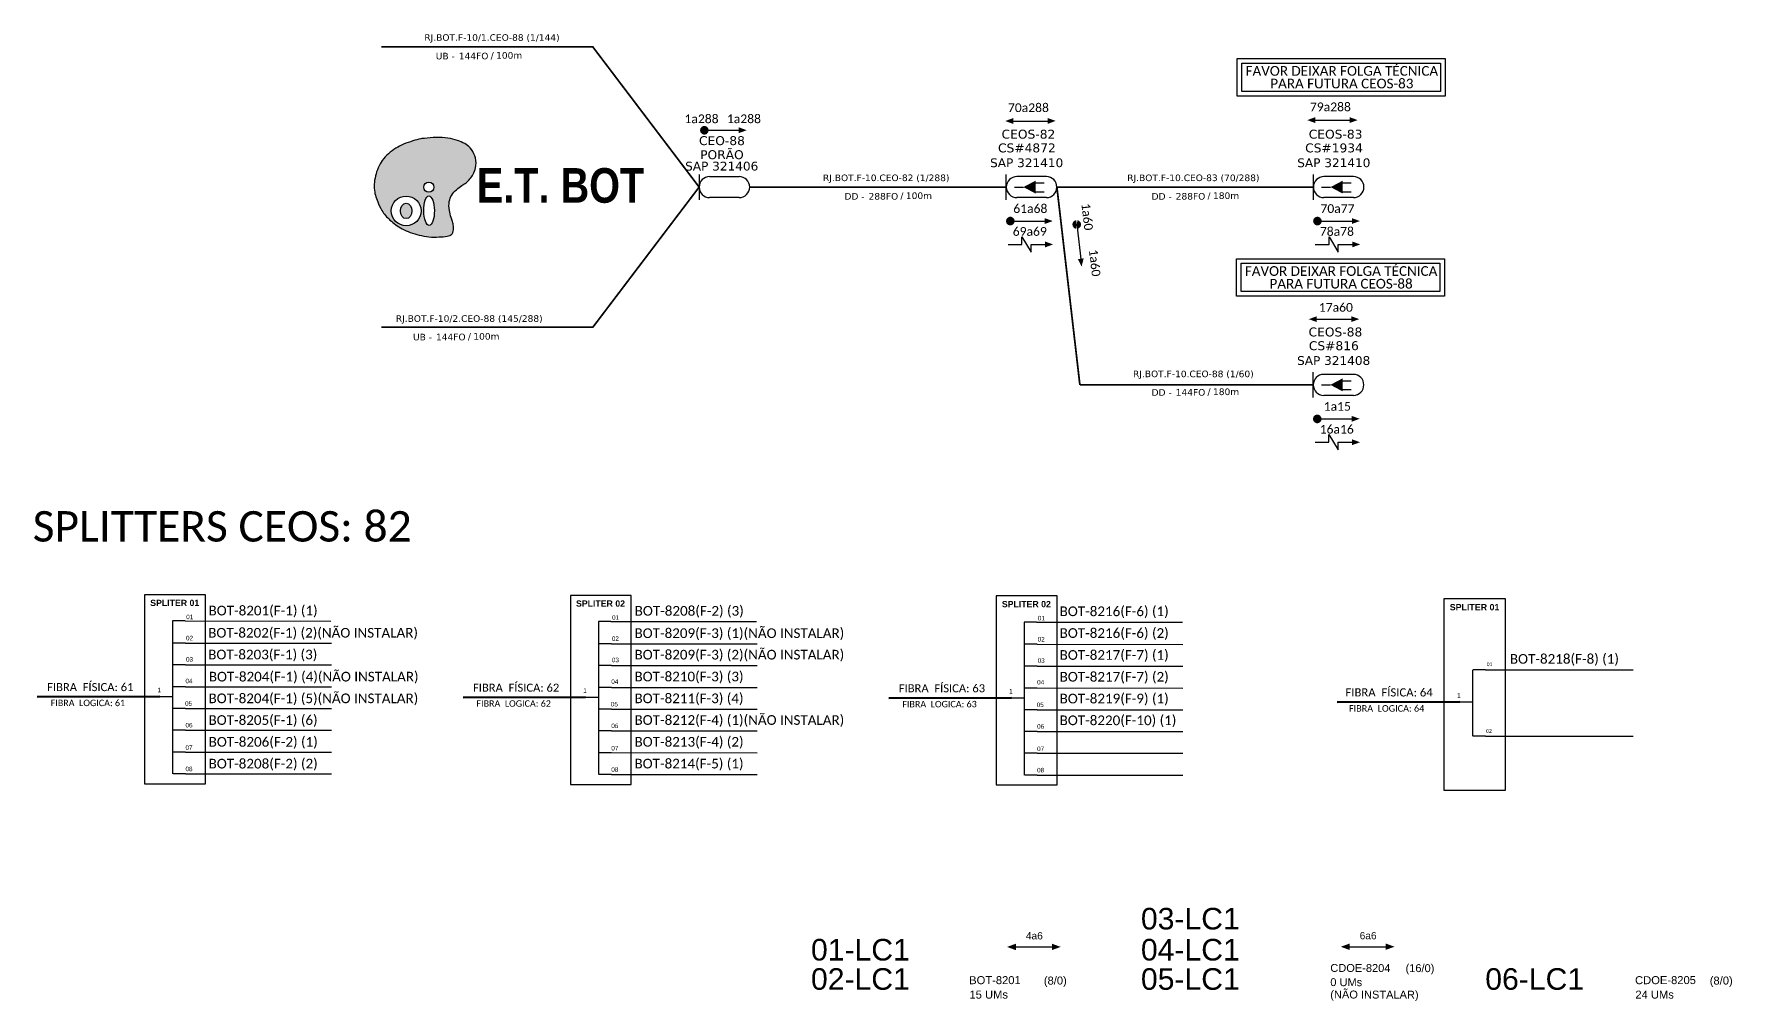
# Model space of a CAD drawing. Header units: millimetres. Extents: x -306105675 to -306105231, y 404252282 to 404253351.
# Drawn here: x -306105634.9 to -306105249.2, y 404253131.3 to 404253350.9 of the extents above; entities that cross this region are included whole.
import ezdxf
from ezdxf.enums import TextEntityAlignment as Align

# ---------------------------------------------------------------- set-up
doc = ezdxf.new("R2010")
doc.units = ezdxf.units.MM
doc.linetypes.add('ARILSUPP', pattern=[2.98, 1.42, -0.71, 0.14, -0.71])
for name, color, linetype, lineweight in [("20.0-LEGENDA DOS CDO'S", 1, 'Continuous', 0), ('20.2-CDO_POSTE', 1, 'Continuous', 5), ('40.1-ETIQUETAS', 1, 'Continuous', 20)]:
    doc.layers.add(name, color=color, linetype=linetype, lineweight=lineweight)
for name, color, linetype in [('20.4-CEOS', 1, 'Continuous'), ('20.5-CABO AÉREO', 1, 'Continuous'), ('20.5-CEO', 1, 'Continuous'), ('E.T.', 7, 'Continuous'), ('LC1', 3, 'Continuous'), ('SETA', 7, 'Continuous'), ('UNIFILAR', 7, 'Continuous')]:
    doc.layers.add(name, color=color, linetype=linetype)
doc.styles.add('ARIAL', font='arial.ttf')
doc.styles.add('siredit', font='verdana.ttf')
doc.styles.add('SWISS BIT', font='swisscb.ttf')

# ---------------------------------------------------------------- blocks, each defined once
blk = doc.blocks.new('CDOE-TEXTO PADRÃO')
at = {"layer": "20.0-LEGENDA DOS CDO'S", "color": 0, "style": 'ARIAL'}
for tag, p in [('CDO_N', (0.49, 7.39)), ('CORDOALHA', (0.5, 4.33)), ('SAP', (0.51, 1.67)), ('SPLITER_1', (0.59, -0.91)), ('SPLITER_2', (0.6, -3.55)), ('(XX-XX_F)S', (0.54, -8.29)), ('(XX-XX_L)S', (0.55, -10.83)), ('UMS', (0.55, -13.15))]:
    blk.add_attdef(tag, p, '', height=1.7, rotation=0.118, dxfattribs=at)
blk.add_attdef('FIBRAS_UTILIZADAS', text='', height=1.7, rotation=0.118, dxfattribs=at).set_placement((19.77, 7.43), align=Align.CENTER)
blk = doc.blocks.new('SAN')
at = {"layer": 'SETA'}
blk.add_lwpolyline([(-2.58, 0), (6.02, 0)], dxfattribs=at)
for points in [[(-2.1, -0.66), (-3.93, 0), (-2.1, 0.67)], [(5.33, 0.68), (7.16, 0.01), (5.33, -0.65)]]:
    blk.add_solid(points, dxfattribs=at)
blk = doc.blocks.new('CDOE_CT_POSTE')
at = {"layer": "20.0-LEGENDA DOS CDO'S", "color": 0, "style": 'ARIAL'}
for tag, p in [('CDO_N', (0.12, 5.25)), ('CORDOALHA', (0.12, 4.02)), ('SAP', (0.12, 2.96)), ('1:XX', (0.14, 1.23)), ('UMS', (0.14, 0.22))]:
    blk.add_attdef(tag, p, '', height=0.68, rotation=0.118, dxfattribs=at)
blk.add_attdef('FIBRAS_UTILIZADAS', text='', height=0.68, rotation=0.118, dxfattribs=at).set_placement((7.83, 5.26), align=Align.CENTER)
blk = doc.blocks.new('ETIQUETA_RS5F')
at = {"layer": '40.1-ETIQUETAS', "color": 0, "style": 'siredit'}
blk.add_text('/', height=1.5, dxfattribs=at).set_placement((1.58, -1.95), align=Align.MIDDLE_RIGHT)
for tag, p in [('ETIQUETA_R_PRIMARIA', (1.21, 4.1)), ('ETIQUETA_R_SECUNDARIA', (1.21, 2.1)), ('F_ATIVAS/F_MORTAS', (1.14, -4.24))]:
    blk.add_attdef(tag, text='', height=1.5, dxfattribs=at).set_placement(p, align=Align.MIDDLE_CENTER)
for tag, p in [('TIPO_CABO', (-6.58, -2.12)), ('CAP_CABO', (0.4, -2.09))]:
    blk.add_attdef(tag, text='', height=1.5, dxfattribs=at).set_placement(p, align=Align.MIDDLE_RIGHT)
blk.add_attdef('METROS', text='', height=1.5, dxfattribs=at).set_placement((2.14, -1.95), align=Align.MIDDLE_LEFT)
for tag, p in [('FUSÃO_1', (0.85, -8.39)), ('FUSÃO_2', (0.85, -10.6)), ('FUSÃO_3', (0.85, -12.93)), ('FUSÃO_4', (0.85, -15.14)), ('FUSÃO_5', (0.85, -17.16))]:
    blk.add_attdef(tag, text='', height=1.5, dxfattribs=at).set_placement(p, align=Align.CENTER)
blk = doc.blocks.new('OI')
h = blk.add_hatch(color=40)
edge = h.paths.add_edge_path()
edge.add_spline(control_points=[(4.35, -0.67), (3.92, -0.99), (3.26, -1.5), (2.81, -2.59), (2.9, -3.5), (3.06, -4.27), (3.31, -4.85), (3.37, -5.39), (3.4, -5.88), (3.2, -6.4), (2.54, -6.61), (1.65, -6.63), (0.55, -6.67), (-0.56, -6.42), (-1.61, -6.14), (-2.77, -5.61), (-3.92, -4.77), (-4.89, -3.7), (-5.34, -2.65), (-5.6, -1.94), (-5.85, -0.96), (-5.71, 0.47), (-5.1, 2.02), (-4.14, 3.02), (-3.3, 3.61), (-2.37, 4.16), (-1.36, 4.44), (-0.56, 4.7), (0.79, 4.85), (2.24, 4.97), (3.79, 4.57), (4.67, 4.21), (5.44, 3.65), (5.76, 2.99), (6.03, 2.21), (6.01, 1.46), (5.72, 0.64), (5.31, 0.08), (4.88, -0.38), (4.51, -0.55), (4.35, -0.67)], knot_values=[0, 0, 0, 0, 1.60434, 2.417191, 3.427595, 4.282808, 4.776746, 5.304182, 5.888771, 6.258406, 6.858137, 7.79129, 8.986195, 10.124242, 11.187857, 12.242908, 13.953784, 15.414161, 16.515391, 17.349188, 17.675853, 19.552021, 21.515531, 22.568638, 23.63245, 24.621084, 25.782718, 26.745347, 27.142653, 29.870543, 31.004649, 31.921532, 32.709589, 33.801391, 34.042471, 35.192333, 35.971461, 36.628871, 37.254359, 37.836911, 37.836911, 37.836911, 37.836911], degree=3, periodic=0)
h.paths.add_polyline_path([(1.13, -0.87, -1), (-0.04, -0.87, -1)], flags=16)
edge = h.paths.add_edge_path(flags=16)
edge.add_ellipse((0.56, -3.59), major_axis=(-0.02, 1.71), ratio=0.361305, start_angle=0, end_angle=360)
h.paths.add_polyline_path([(-0.36, -3.62, -1), (-3.8, -3.62, -1)], flags=16)
edge = h.paths.add_edge_path(flags=0)
edge.add_ellipse((-2.08, -3.62), major_axis=(0, 0.885), ratio=0.758294, start_angle=0, end_angle=360)
at = {"color": 40}
for centre, radius in [((-2.08, -3.62), 1.72), ((0.54, -0.87), 0.587)]:
    blk.add_circle(centre, radius, dxfattribs=at)
blk.add_ellipse((0.56, -3.59), major_axis=(-0.02, 1.71), ratio=0.361305, dxfattribs=at)
blk.add_ellipse((-2.08, -3.62), major_axis=(0, 0.885), ratio=0.758294, start_param=-3.141592653589792, end_param=3.141592653589792, dxfattribs=at)
at = {"color": 40, "start_tangent": (-0.800898, -0.598801), "end_tangent": (-0.800898, -0.598801)}
blk.add_spline([(4.35, -0.67), (3.2, -1.78), (2.9, -2.54), (2.92, -3.55), (3.12, -4.38), (3.28, -4.85), (3.37, -5.37), (3.35, -5.95), (3.2, -6.29), (2.66, -6.55), (1.73, -6.63), (0.54, -6.62), (-0.58, -6.41), (-1.6, -6.11), (-2.56, -5.67), (-3.95, -4.67), (-4.89, -3.56), (-5.37, -2.56), (-5.64, -1.78), (-5.72, -1.46), (-5.63, 0.42), (-4.84, 2.22), (-4.13, 2.99), (-3.27, 3.62), (-2.4, 4.09), (-1.3, 4.47), (-0.37, 4.72), (0.02, 4.77), (2.75, 4.8), (3.85, 4.53), (4.69, 4.16), (5.31, 3.68), (5.85, 2.73), (5.93, 2.5), (5.94, 1.35), (5.67, 0.62), (5.29, 0.08), (4.84, -0.36), (4.35, -0.67)], degree=3, dxfattribs=at)

msp = doc.modelspace()

# ---------------------------------------------------------------- linework, layer by layer
at = {"color": 7, "linetype": 'Continuous'}
for p, q in [((-306105603.42, 404253217.64), (-306105603.42, 404253182.9)), ((-306105600.6, 404253217.64), (-306105603.42, 404253217.64)), ((-306105506.7, 404253217.5), (-306105506.7, 404253182.76)), ((-306105503.89, 404253217.5), (-306105506.7, 404253217.5)), ((-306105409.99, 404253217.36), (-306105409.99, 404253182.62)), ((-306105407.17, 404253217.36), (-306105409.99, 404253217.36)), ((-306105600.46, 404253212.61), (-306105603.27, 404253212.61)), ((-306105503.75, 404253212.47), (-306105506.56, 404253212.47)), ((-306105407.03, 404253212.34), (-306105409.84, 404253212.34)), ((-306105600.46, 404253207.66), (-306105603.27, 404253207.66)), ((-306105503.75, 404253207.52), (-306105506.56, 404253207.52)), ((-306105407.03, 404253207.38), (-306105409.84, 404253207.38)), ((-306105308.19, 404253206.51), (-306105308.19, 404253191.49)), ((-306105305.2, 404253206.51), (-306105308.05, 404253206.51)), ((-306105606.34, 404253200.5), (-306105603.43, 404253200.5)), ((-306105600.46, 404253202.68), (-306105603.27, 404253202.68)), ((-306105509.62, 404253200.36), (-306105506.71, 404253200.36)), ((-306105503.75, 404253202.54), (-306105506.56, 404253202.54)), ((-306105412.91, 404253200.22), (-306105410, 404253200.22)), ((-306105407.03, 404253202.41), (-306105409.84, 404253202.41)), ((-306105600.46, 404253197.75), (-306105603.27, 404253197.75)), ((-306105503.75, 404253197.61), (-306105506.56, 404253197.61)), ((-306105407.03, 404253197.48), (-306105409.84, 404253197.48)), ((-306105311.15, 404253199.26), (-306105308.2, 404253199.26)), ((-306105600.46, 404253192.82), (-306105603.27, 404253192.82)), ((-306105503.75, 404253192.68), (-306105506.56, 404253192.68)), ((-306105407.03, 404253192.54), (-306105409.84, 404253192.54)), ((-306105305.2, 404253191.49), (-306105308.05, 404253191.49)), ((-306105600.46, 404253187.87), (-306105603.27, 404253187.87)), ((-306105503.75, 404253187.73), (-306105506.56, 404253187.73)), ((-306105407.03, 404253187.59), (-306105409.84, 404253187.59)), ((-306105600.46, 404253182.93), (-306105603.27, 404253182.93)), ((-306105503.75, 404253182.79), (-306105506.56, 404253182.79)), ((-306105407.03, 404253182.65), (-306105409.84, 404253182.65))]:
    msp.add_line(p, q, dxfattribs=at)
at = {"color": 10, "linetype": 'Continuous'}
for p, q in [((-306105600.6, 404253217.64), (-306105567.5, 404253217.63)), ((-306105503.89, 404253217.5), (-306105470.79, 404253217.49)), ((-306105407.17, 404253217.36), (-306105374.08, 404253217.35)), ((-306105600.46, 404253212.61), (-306105567.36, 404253212.6)), ((-306105503.75, 404253212.47), (-306105470.65, 404253212.46)), ((-306105407.03, 404253212.34), (-306105373.93, 404253212.33)), ((-306105600.46, 404253207.67), (-306105567.36, 404253207.66)), ((-306105503.75, 404253207.53), (-306105470.65, 404253207.52)), ((-306105407.03, 404253207.39), (-306105373.93, 404253207.38)), ((-306105305.2, 404253206.52), (-306105271.69, 404253206.51)), ((-306105600.46, 404253202.69), (-306105567.36, 404253202.68)), ((-306105503.75, 404253202.55), (-306105470.65, 404253202.54)), ((-306105407.03, 404253202.42), (-306105373.93, 404253202.41)), ((-306105600.46, 404253197.76), (-306105567.36, 404253197.75)), ((-306105503.75, 404253197.62), (-306105470.65, 404253197.61)), ((-306105407.03, 404253197.49), (-306105373.93, 404253197.48)), ((-306105600.46, 404253192.83), (-306105567.36, 404253192.82)), ((-306105503.75, 404253192.69), (-306105470.65, 404253192.68)), ((-306105407.03, 404253192.55), (-306105373.93, 404253192.54)), ((-306105305.2, 404253191.5), (-306105271.69, 404253191.49)), ((-306105600.46, 404253187.88), (-306105567.36, 404253187.87)), ((-306105503.75, 404253187.74), (-306105470.65, 404253187.73)), ((-306105407.03, 404253187.6), (-306105373.93, 404253187.59)), ((-306105600.46, 404253182.93), (-306105567.36, 404253182.92)), ((-306105503.75, 404253182.79), (-306105470.65, 404253182.78)), ((-306105407.03, 404253182.65), (-306105373.93, 404253182.64))]:
    msp.add_line(p, q, dxfattribs=at)
at = {"color": 1, "linetype": 'Continuous', "lineweight": 60}
for p, q in [((-306105606.34, 404253200.5), (-306105634.16, 404253200.41)), ((-306105509.62, 404253200.36), (-306105537.45, 404253200.27)), ((-306105412.91, 404253200.22), (-306105440.73, 404253200.13)), ((-306105311.09, 404253199.26), (-306105338.91, 404253199.18))]:
    msp.add_line(p, q, dxfattribs=at)
at = {"color": 3, "ltscale": 9e-07}
for points in [[(-306105361.6, 404253345.36), (-306105314.36, 404253345.36), (-306105314.36, 404253336.85), (-306105361.6, 404253336.85)], [(-306105360.55, 404253344.31), (-306105315.41, 404253344.31), (-306105315.41, 404253337.9), (-306105360.55, 404253337.9)], [(-306105361.76, 404253299.91), (-306105314.53, 404253299.91), (-306105314.53, 404253291.39), (-306105361.76, 404253291.39)], [(-306105360.71, 404253298.86), (-306105315.58, 404253298.86), (-306105315.58, 404253292.44), (-306105360.71, 404253292.44)]]:
    msp.add_lwpolyline(points, close=True, dxfattribs=at)
at = {"color": 0, "const_width": 0.99}
for points in [[(-306105483.14, 404253329.07, 1), (-306105482.15, 404253329.07, 1)], [(-306105413.65, 404253308.45, 1), (-306105412.66, 404253308.45, 1)], [(-306105398.13, 404253308.17, 1), (-306105398.01, 404253307.18, 1)], [(-306105343.89, 404253308.45, 1), (-306105342.9, 404253308.45, 1)], [(-306105343.93, 404253263.53, 1), (-306105342.94, 404253263.53, 1)]]:
    msp.add_lwpolyline(points, format="xyb", close=True, dxfattribs=at)
at = {"color": 0}
for points in [[(-306105410.5, 404253303.15), (-306105410.5, 404253304.9), (-306105408.41, 404253301.4), (-306105408.41, 404253303.15)], [(-306105340.74, 404253303.15), (-306105340.74, 404253304.9), (-306105338.65, 404253301.4), (-306105338.65, 404253303.15)], [(-306105340.78, 404253258.23), (-306105340.78, 404253259.98), (-306105338.69, 404253256.48), (-306105338.69, 404253258.23)]]:
    msp.add_lwpolyline(points, dxfattribs=at)
at = {"color": 7}
for points in [[(-306105609.79, 404253180.67), (-306105595.97, 404253180.67), (-306105595.97, 404253223.59), (-306105609.79, 404253223.59)], [(-306105513.08, 404253180.53), (-306105499.25, 404253180.53), (-306105499.25, 404253223.46), (-306105513.08, 404253223.46)], [(-306105416.36, 404253180.4), (-306105402.54, 404253180.4), (-306105402.54, 404253223.32), (-306105416.36, 404253223.32)], [(-306105314.65, 404253179.19), (-306105300.65, 404253179.19), (-306105300.65, 404253222.65), (-306105314.65, 404253222.65)]]:
    msp.add_lwpolyline(points, close=True, dxfattribs=at)
at = {"layer": '20.4-CEOS'}
for p, q in [((-306105404.97, 404253318.57), (-306105411.68, 404253318.57)), ((-306105404.97, 404253313.78), (-306105411.68, 404253313.78))]:
    msp.add_line(p, q, dxfattribs=at)
at = {"layer": '20.4-CEOS', "color": 252}
for p, q in [((-306105335.21, 404253318.57), (-306105341.92, 404253318.57)), ((-306105335.21, 404253313.78), (-306105341.92, 404253313.78)), ((-306105335.24, 404253273.65), (-306105341.96, 404253273.65)), ((-306105335.24, 404253268.86), (-306105341.96, 404253268.86))]:
    msp.add_line(p, q, dxfattribs=at)
at = {"layer": '20.4-CEOS'}
for points in [[(-306105414.07, 404253313.29), (-306105414.07, 404253319.06)], [(-306105412.21, 404253316.17), (-306105410.18, 404253316.17)], [(-306105412.21, 404253316.17), (-306105410.18, 404253316.17)], [(-306105407.53, 404253317.12), (-306105405.49, 404253317.12)], [(-306105407.53, 404253317.12), (-306105405.49, 404253317.12)], [(-306105407.53, 404253315.13), (-306105405.49, 404253315.13)], [(-306105407.53, 404253315.13), (-306105405.49, 404253315.13)]]:
    msp.add_lwpolyline(points, dxfattribs=at)
msp.add_lwpolyline([(-306105410.18, 404253316.17, 0, 2.95, 0), (-306105407.4, 404253316.17, 2.95, 2.95, 0)], format="xyseb", dxfattribs=at)
msp.add_lwpolyline([(-306105410.18, 404253316.17, 0, 2.95, 0), (-306105407.4, 404253316.17, 2.95, 2.95, 0)], format="xyseb", dxfattribs=at)
at = {"layer": '20.4-CEOS', "color": 252}
for points in [[(-306105344.31, 404253313.29), (-306105344.31, 404253319.06)], [(-306105342.45, 404253316.17), (-306105340.42, 404253316.17)], [(-306105342.45, 404253316.17), (-306105340.42, 404253316.17)], [(-306105337.77, 404253317.12), (-306105335.73, 404253317.12)], [(-306105337.77, 404253317.12), (-306105335.73, 404253317.12)], [(-306105337.77, 404253315.13), (-306105335.73, 404253315.13)], [(-306105337.77, 404253315.13), (-306105335.73, 404253315.13)], [(-306105344.35, 404253268.37), (-306105344.35, 404253274.14)], [(-306105342.49, 404253271.26), (-306105340.45, 404253271.26)], [(-306105342.49, 404253271.26), (-306105340.45, 404253271.26)], [(-306105337.81, 404253272.21), (-306105335.77, 404253272.21)], [(-306105337.81, 404253272.21), (-306105335.77, 404253272.21)], [(-306105337.81, 404253270.21), (-306105335.77, 404253270.21)], [(-306105337.81, 404253270.21), (-306105335.77, 404253270.21)]]:
    msp.add_lwpolyline(points, dxfattribs=at)
for points in [[(-306105340.42, 404253316.17, 0, 2.95, 0), (-306105337.64, 404253316.17, 2.95, 2.95, 0)], [(-306105340.42, 404253316.17, 0, 2.95, 0), (-306105337.64, 404253316.17, 2.95, 2.95, 0)], [(-306105340.45, 404253271.26, 0, 2.95, 0), (-306105337.68, 404253271.26, 2.95, 2.95, 0)], [(-306105340.45, 404253271.26, 0, 2.95, 0), (-306105337.68, 404253271.26, 2.95, 2.95, 0)]]:
    msp.add_lwpolyline(points, format="xyseb", dxfattribs=at)
at = {"layer": '20.4-CEOS'}
for centre, start, end in [((-306105411.68, 404253316.17), 90, 270), ((-306105404.97, 404253316.17), 270, 90)]:
    msp.add_arc(centre, 2.39, start, end, dxfattribs=at)
at = {"layer": '20.4-CEOS', "color": 252}
for centre, start, end in [((-306105341.92, 404253316.17), 90, 270), ((-306105335.21, 404253316.17), 270, 90), ((-306105341.96, 404253271.26), 90, 270), ((-306105335.24, 404253271.26), 270, 90)]:
    msp.add_arc(centre, 2.39, start, end, dxfattribs=at)
at = {"layer": '20.5-CABO AÉREO', "ltscale": 50, "const_width": 0.4}
for points in [[(-306105556.04, 404253348), (-306105507.97, 404253348), (-306105483.83, 404253316.17)], [(-306105556.04, 404253284.35), (-306105507.97, 404253284.35), (-306105483.83, 404253316.17)], [(-306105472.33, 404253316.17), (-306105414.07, 404253316.17)], [(-306105402.57, 404253316.17), (-306105344.31, 404253316.17)], [(-306105402.57, 404253316.17), (-306105397.35, 404253271.26)], [(-306105397.35, 404253271.26), (-306105344.35, 404253271.26)]]:
    msp.add_lwpolyline(points, dxfattribs=at)
at = {"layer": '20.5-CEO', "color": 1}
msp.add_line((-306105481.44, 404253318.56), (-306105474.74, 404253318.56), dxfattribs=at)
at = {"layer": '20.5-CEO'}
msp.add_line((-306105474.74, 404253313.79), (-306105481.44, 404253313.79), dxfattribs=at)
msp.add_lwpolyline([(-306105483.83, 404253319.05), (-306105483.83, 404253313.29)], dxfattribs=at)
for centre, start, end in [((-306105481.44, 404253316.17), 90, 270), ((-306105474.74, 404253316.17), 270, 90)]:
    msp.add_arc(centre, 2.39, start, end, dxfattribs=at)
at = {"layer": 'SETA', "color": 0}
for points in [[(-306105343.9, 404253331.38), (-306105335.39, 404253331.38)], [(-306105482.65, 404253329.07), (-306105474.14, 404253329.07)], [(-306105412.49, 404253331.18), (-306105403.98, 404253331.18)], [(-306105413.15, 404253308.45), (-306105404.64, 404253308.45)], [(-306105343.39, 404253308.45), (-306105334.88, 404253308.45)], [(-306105398.07, 404253307.68), (-306105397.09, 404253299.22)], [(-306105413.66, 404253303.15), (-306105410.5, 404253303.15)], [(-306105408.41, 404253303.15), (-306105405.25, 404253303.15)], [(-306105343.9, 404253303.15), (-306105340.74, 404253303.15)], [(-306105338.65, 404253303.15), (-306105335.49, 404253303.15)], [(-306105343.54, 404253286.18), (-306105335.03, 404253286.18)], [(-306105343.43, 404253263.53), (-306105334.92, 404253263.53)], [(-306105343.94, 404253258.23), (-306105340.78, 404253258.23)], [(-306105338.69, 404253258.23), (-306105335.53, 404253258.23)]]:
    msp.add_lwpolyline(points, dxfattribs=at)
for points in [[(-306105412.49, 404253331.84), (-306105414.31, 404253331.18), (-306105412.49, 404253330.52)], [(-306105404.66, 404253331.86), (-306105402.85, 404253331.2), (-306105404.66, 404253330.54)], [(-306105343.9, 404253332.04), (-306105345.71, 404253331.38), (-306105343.9, 404253330.72)], [(-306105336.07, 404253332.05), (-306105334.26, 404253331.39), (-306105336.07, 404253330.73)], [(-306105474.82, 404253329.75), (-306105473.01, 404253329.09), (-306105474.82, 404253328.43)], [(-306105405.33, 404253309.12), (-306105403.51, 404253308.46), (-306105405.33, 404253307.8)], [(-306105335.57, 404253309.12), (-306105333.75, 404253308.46), (-306105335.57, 404253307.8)], [(-306105405.25, 404253303.81), (-306105403.43, 404253303.15), (-306105405.25, 404253302.49)], [(-306105335.49, 404253303.81), (-306105333.67, 404253303.15), (-306105335.49, 404253302.49)], [(-306105396.5, 404253299.98), (-306105396.95, 404253298.1), (-306105397.82, 404253299.82)], [(-306105343.54, 404253286.84), (-306105345.36, 404253286.18), (-306105343.54, 404253285.52)], [(-306105335.71, 404253286.85), (-306105333.9, 404253286.19), (-306105335.71, 404253285.53)], [(-306105335.61, 404253264.21), (-306105333.79, 404253263.55), (-306105335.61, 404253262.89)], [(-306105335.53, 404253258.89), (-306105333.71, 404253258.23), (-306105335.53, 404253257.57)]]:
    msp.add_solid(points, dxfattribs=at)

# ---------------------------------------------------------------- block references
at = {"layer": '20.2-CDO_POSTE', "color": 8}
ref = msp.add_blockref('CDOE_CT_POSTE', (-306105340.85, 404253124.1), dxfattribs=dict(at, xscale=2.640000019016442, yscale=2.639999999999999, zscale=2.639999999999999, rotation=359.7381893931093))
ref.add_attrib('CDO_N', 'CDOE-8204', (-306105340.47, 404253137.95), dxfattribs={"layer": "20.0-LEGENDA DOS CDO'S", "color": 0, "height": 1.795, "rotation": 359.8562, "style": 'ARIAL', "width": 1})
ref.add_attrib('CORDOALHA', '0 UMs', (-306105340.47, 404253134.72), dxfattribs={"layer": "20.0-LEGENDA DOS CDO'S", "color": 0, "height": 1.795, "rotation": 359.8562, "style": 'ARIAL', "width": 1})
ref.add_attrib('SAP', '(NÃO INSTALAR)', (-306105340.48, 404253131.92), dxfattribs={"layer": "20.0-LEGENDA DOS CDO'S", "color": 0, "height": 1.7951, "rotation": 359.8562, "style": 'ARIAL', "width": 1})
ref.add_attrib('FIBRAS_UTILIZADAS', '(16/0)', dxfattribs={"layer": "20.0-LEGENDA DOS CDO'S", "color": 0, "height": 1.795, "rotation": 359.8562, "style": 'ARIAL', "width": 1}).set_placement((-306105320.11, 404253137.9), align=Align.CENTER)
at = {"layer": '20.2-CDO_POSTE'}
ref = msp.add_blockref('CDOE-TEXTO PADRÃO', (-306105414.7, 404253122.97), dxfattribs=dict(at, xscale=1.069200003147125, yscale=1.069200003147125, zscale=1.069200003147125))
ref.add_attrib('CDO_N', 'BOT-8201', (-306105422.5, 404253135.15), dxfattribs={"layer": "20.0-LEGENDA DOS CDO'S", "color": 0, "height": 1.817, "rotation": 0.118, "style": 'ARIAL'})
ref.add_attrib('CORDOALHA', '15 UMs', (-306105422.43, 404253131.87), dxfattribs={"layer": "20.0-LEGENDA DOS CDO'S", "color": 0, "height": 1.817, "rotation": 0.118, "style": 'ARIAL'})
ref.add_attrib('FIBRAS_UTILIZADAS', '       (8/0)', dxfattribs={"layer": "20.0-LEGENDA DOS CDO'S", "color": 0, "height": 1.8175, "rotation": 0.118, "style": 'ARIAL'}).set_placement((-306105405.4, 404253135.06), align=Align.CENTER)
ref = msp.add_blockref('CDOE-TEXTO PADRÃO', (-306105263.45, 404253122.97), dxfattribs=dict(at, xscale=1.069200003147125, yscale=1.069200003147125, zscale=1.069200003147125))
ref.add_attrib('CDO_N', 'CDOE-8205', (-306105271.25, 404253135.15), dxfattribs={"layer": "20.0-LEGENDA DOS CDO'S", "color": 0, "height": 1.817, "rotation": 0.118, "style": 'ARIAL'})
ref.add_attrib('CORDOALHA', '24 UMs', (-306105271.18, 404253131.87), dxfattribs={"layer": "20.0-LEGENDA DOS CDO'S", "color": 0, "height": 1.817, "rotation": 0.118, "style": 'ARIAL'})
ref.add_attrib('FIBRAS_UTILIZADAS', '       (8/0)', dxfattribs={"layer": "20.0-LEGENDA DOS CDO'S", "color": 0, "height": 1.8175, "rotation": 0.118, "style": 'ARIAL'}).set_placement((-306105254.15, 404253135.06), align=Align.CENTER)
at = {"layer": '40.1-ETIQUETAS', "color": 0}
ref = msp.add_blockref('ETIQUETA_RS5F', (-306105532.06, 404253348.03), dxfattribs=at)
ref.add_attrib('ETIQUETA_R_SECUNDARIA', 'RJ.BOT.F-10/1.CEO-88 (1/144)', dxfattribs={"color": 0, "height": 1.5, "style": 'siredit'}).set_placement((-306105530.88, 404253350.14), align=Align.MIDDLE_CENTER)
ref.add_attrib('TIPO_CABO', 'UB - ', dxfattribs={"color": 0, "height": 1.5, "style": 'siredit'}).set_placement((-306105538.68, 404253345.92), align=Align.MIDDLE_RIGHT)
ref.add_attrib('CAP_CABO', '144FO', dxfattribs={"color": 0, "height": 1.5, "style": 'siredit'}).set_placement((-306105531.69, 404253345.94), align=Align.MIDDLE_RIGHT)
ref.add_attrib('METROS', '100m', dxfattribs={"color": 0, "height": 1.5, "style": 'siredit'}).set_placement((-306105529.95, 404253346.08), align=Align.MIDDLE_LEFT)
ref = msp.add_blockref('ETIQUETA_RS5F', (-306105537.24, 404253284.22), dxfattribs=at)
ref.add_attrib('ETIQUETA_R_SECUNDARIA', 'RJ.BOT.F-10/2.CEO-88 (145/288)', dxfattribs={"color": 0, "height": 1.5, "style": 'siredit'}).set_placement((-306105536.05, 404253286.32), align=Align.MIDDLE_CENTER)
ref.add_attrib('TIPO_CABO', 'UB - ', dxfattribs={"color": 0, "height": 1.5, "style": 'siredit'}).set_placement((-306105543.85, 404253282.11), align=Align.MIDDLE_RIGHT)
ref.add_attrib('CAP_CABO', '144FO', dxfattribs={"color": 0, "height": 1.5, "style": 'siredit'}).set_placement((-306105536.87, 404253282.13), align=Align.MIDDLE_RIGHT)
ref.add_attrib('METROS', '100m', dxfattribs={"color": 0, "height": 1.5, "style": 'siredit'}).set_placement((-306105535.12, 404253282.27), align=Align.MIDDLE_LEFT)
at = {"layer": 'E.T.', "color": 7, "xscale": 1.965288924615791, "yscale": 1.965288909013875, "zscale": 1.965288907678581}
msp.add_blockref('OI', (-306105546.28, 404253317.87), dxfattribs=at)
at = {"layer": 'UNIFILAR', "color": 5, "lineweight": -3, "xscale": 1.1, "yscale": 1.1, "zscale": 1.1}
for p in [(-306105409.58, 404253143.61), (-306105333.77, 404253143.65)]:
    msp.add_blockref('SAN', p, dxfattribs=at)

# ---------------------------------------------------------------- texts
at = {"style": 'ARIAL'}
for s, p in [('4a6', (-306105407.69, 404253145.32)), ('6a6', (-306105331.88, 404253145.36))]:
    msp.add_text(s, height=1.65, dxfattribs=at).set_placement(p, align=Align.CENTER)
at = {"color": 0, "attachment_point": 5}
for s, insert, char_height, width in [('{\\fCalibri|b0|i0|c0|p34;FAVOR DEIXAR FOLGA TÉCNICA}', (-306105337.85, 404253342.55), 2.2, 46.8706), ('{\\fCalibri|b0|i0|c0|p34;PARA FUTURA CEOS-83}', (-306105337.85, 404253339.68), 2.2, 46.8706), ('{\\fCalibri|b0|i0|c0|p34;\\C7;70a288}', (-306105409.04, 404253334.19), 1.98, 25.1052), ('{\\fCalibri|b0|i0|c0|p34;\\C7;79a288}', (-306105340.45, 404253334.38), 1.98, 25.1052), ('{\\fCalibri|b0|i0|c0|p34;\\C7;1a288}', (-306105473.65, 404253331.67), 1.98, 25.1052), ('{\\fCalibri|b0|i0|c0|p34;\\C7;61a68}', (-306105408.6, 404253311.28), 1.98, 25.1052), ('{\\fCalibri|b0|i0|c0|p34;\\C7;70a77}', (-306105338.84, 404253311.28), 1.98, 25.1052), ('{\\fCalibri|b0|i0|c0|p34;\\C7;69a69}', (-306105408.73, 404253306.09), 1.98, 25.1052), ('{\\fCalibri|b0|i0|c0|p34;\\C7;78a78}', (-306105338.97, 404253306.09), 1.98, 25.1052), ('{\\fCalibri|b0|i0|c0|p34;FAVOR DEIXAR FOLGA TÉCNICA}', (-306105338.02, 404253297.1), 2.2, 46.8706), ('{\\fCalibri|b0|i0|c0|p34;PARA FUTURA CEOS-88}', (-306105338.02, 404253294.22), 2.2, 46.8706), ('{\\fCalibri|b0|i0|c0|p34;17a60}', (-306105339.21, 404253288.85), 1.98, 25.1052), ('{\\fCalibri|b0|i0|c0|p34;\\C7;1a15}', (-306105338.88, 404253266.36), 1.98, 25.1052), ('{\\fCalibri|b0|i0|c0|p34;\\C7;16a16}', (-306105339.01, 404253261.17), 1.98, 25.1052)]:
    msp.add_mtext(s, dxfattribs=dict(at, insert=insert, char_height=char_height, width=width))
at = {"color": 5, "insert": (-306105483.28, 404253331.67), "char_height": 1.98, "width": 25.1052, "attachment_point": 5}
msp.add_mtext('{\\fCalibri|b0|i0|c0|p34;\\C7;1a288}', dxfattribs=at)
at = {"color": 0, "char_height": 1.98, "width": 25.1052, "attachment_point": 5, "rotation": 276.5938}
for insert in [(-306105395.69, 404253309.43), (-306105393.98, 404253298.96)]:
    msp.add_mtext('{\\fCalibri|b0|i0|c0|p34;\\C7;1a60}', dxfattribs=dict(at, insert=insert))
for s, insert, char_height, width, attachment_point in [('{\\fCalibri|b0|i0|c0|p34;\\C7;SPLITTERS CEOS: 82}', (-306105592.16, 404253239.08), 6.912, 105.3328, 5), ('{\\fArial|b1|i0|c0|p34;\\H1x;\\C10;SPLITER 01}', (-306105602.94, 404253221.73), 1.4202, 13.824, 5), ('{\\fCalibri|b0|i0|c0|p34;\\C7;BOT-8201(F-1) (1)}', (-306105595.26, 404253219.76), 2.1945, 54.0165, 4), ('{\\fArial|b1|i0|c0|p34;\\C10;SPLITER 02}', (-306105506.23, 404253221.59), 1.4202, 13.2975, 5), ('{\\fCalibri|b0|i0|c0|p34;\\C7;BOT-8208(F-2) (3)}', (-306105498.47, 404253219.7), 2.1945, 57.1268, 4), ('{\\fArial|b1|i0|c0|p34;\\C10;SPLITER 02}', (-306105409.51, 404253221.46), 1.4202, 13.2975, 5), ('{\\fCalibri|b0|i0|c0|p34;\\C7;BOT-8216(F-6) (1)}', (-306105401.95, 404253219.6), 2.1945, 57.1268, 4), ('\\C10;\\fArial|b1|i0|c0|p34;SPLITER 01', (-306105307.71, 404253220.76), 1.438, 13.4638, 5), ('\\C7;\\fArial|b0|i0|;\\H1.0273588255048;01 ', (-306105599.53, 404253218.55), 1.4202, 2.8482, 5), ('{\\fCalibri|b0|i0|c0|p34;\\C7;BOT-8202(F-1) (2)(NÃO INSTALAR)}', (-306105595.33, 404253214.72), 2.1945, 53.6871, 4), ('\\C7;\\fArial|b0|i0|;\\H1.0273588255048;01 ', (-306105502.81, 404253218.41), 1.4202, 2.8482, 5), ('{\\fCalibri|b0|i0|c0|p34;\\C7;BOT-8209(F-3) (1)(NÃO INSTALAR)}', (-306105498.51, 404253214.63), 2.1945, 57.1268, 4), ('\\C7;\\fArial|b0|i0|;\\H1.0273588255048;01 ', (-306105406.1, 404253218.28), 1.4202, 2.8482, 5), ('{\\fCalibri|b0|i0|c0|p34;\\C7;BOT-8216(F-6) (2)}', (-306105401.95, 404253214.66), 2.1945, 57.1268, 4), ('\\C7;\\fArial|b0|i0|;\\H1.0273588255048;02 ', (-306105599.57, 404253213.75), 1.4202, 3.0066, 5), ('\\C7;\\fArial|b0|i0|;\\H1.0273588255048;02 ', (-306105502.85, 404253213.61), 1.4202, 3.0066, 5), ('\\C7;\\fArial|b0|i0|;\\H1.0273588255048;02 ', (-306105406.14, 404253213.48), 1.4202, 3.0066, 5), ('\\C7;\\fArial|b0|i0|;\\H1.0273588255048;03 ', (-306105599.57, 404253208.91), 1.4202, 2.7648, 5), ('{\\fCalibri|b0|i0|c0|p34;\\C7;BOT-8203(F-1) (3)}', (-306105595.33, 404253209.78), 2.1945, 53.6871, 4), ('\\C7;\\fArial|b0|i0|;\\H1.0273588255048;03 ', (-306105502.85, 404253208.78), 1.4202, 2.7648, 5), ('{\\fCalibri|b0|i0|c0|p34;\\C7;BOT-8209(F-3) (2)(NÃO INSTALAR)}', (-306105498.51, 404253209.75), 2.1945, 57.1268, 4), ('\\C7;\\fArial|b0|i0|;\\H1.0273588255048;03 ', (-306105406.14, 404253208.64), 1.4202, 2.7648, 5), ('{\\fCalibri|b0|i0|c0|p34;\\C7;BOT-8217(F-7) (1)}', (-306105401.95, 404253209.68), 2.1945, 57.1268, 4), ('\\C7;\\fArial|b0|i0;\\H0.578704x;01 ', (-306105304.3, 404253207.79), 1.438, 2.7994, 5), ('{\\fCalibri|b0|i0|c0|p34;\\C7;BOT-8218(F-8) (1)}', (-306105299.69, 404253208.79), 2.1945, 57.1268, 4), ('{\\fCalibri|b0|i0|c0|p34;\\C7;FIBRA  FÍSICA: 61}', (-306105622.11, 404253202.61), 1.8288, 27.648, 5), ('\\C7;\\fArial|b0|i0|;\\H1.0273588255048;04 ', (-306105599.69, 404253204), 1.4202, 3.0066, 5), ('{\\fCalibri|b0|i0|c0|p34;\\C7;BOT-8204(F-1) (4)(NÃO INSTALAR)}', (-306105595.2, 404253204.76), 2.1945, 79.0298, 4), ('\\C7;\\fArial|b0|i0|;\\H1.0273588255048;04 ', (-306105502.98, 404253203.86), 1.4202, 3.0066, 5), ('{\\fCalibri|b0|i0|c0|p34;\\C7;BOT-8210(F-3) (3)}', (-306105498.52, 404253204.78), 2.1945, 57.1268, 4), ('\\C7;\\fArial|b0|i0|;\\H1.0273588255048;04 ', (-306105406.26, 404253203.72), 1.4202, 3.0066, 5), ('{\\fCalibri|b0|i0|c0|p34;\\C7;BOT-8217(F-7) (2)}', (-306105401.95, 404253204.73), 2.1945, 57.1268, 4), ('\\C7;\\fArial|b0|i0|;\\H1.0273588255048;1', (-306105606.47, 404253201.96), 1.4202, 1.4067, 5), ('{\\fCalibri|b0|i0|c0|p34;\\C7;BOT-8204(F-1) (5)(NÃO INSTALAR)}', (-306105595.26, 404253199.83), 2.1945, 79.0298, 4), ('{\\fCalibri|b0|i0|c0|p34;\\C7;FIBRA  FÍSICA: 62}', (-306105525.39, 404253202.48), 1.8288, 27.648, 5), ('\\C7;\\fArial|b0|i0|;\\H1.0273588255048;1', (-306105509.75, 404253201.82), 1.4202, 1.4067, 5), ('{\\fCalibri|b0|i0|c0|p34;\\C7;BOT-8211(F-3) (4)}', (-306105498.52, 404253199.83), 2.1945, 57.1268, 4), ('{\\fCalibri|b0|i0|c0|p34;\\C7;FIBRA  FÍSICA: 63}', (-306105428.68, 404253202.34), 1.8288, 27.648, 5), ('\\C7;\\fArial|b0|i0|;\\H1.0273588255048;1', (-306105413.04, 404253201.68), 1.4202, 1.4067, 5), ('{\\fCalibri|b0|i0|c0|p34;\\C7;BOT-8219(F-9) (1)}', (-306105401.95, 404253199.78), 2.1945, 57.1268, 4), ('{\\fCalibri|b0|i0|c0|p34;\\C7;FIBRA  FÍSICA: 64}', (-306105327.12, 404253201.41), 1.8516, 27.9936, 5), ('\\C7;\\fArial|b0|i0|;\\H1.0273588255048;1', (-306105311.28, 404253200.74), 1.438, 1.4243, 5), ('{\\fCalibri|b0|i0|c0|p34;\\C7;FIBRA  LOGICA: 61}', (-306105622.66, 404253199.02), 1.4631, 27.648, 5), ('\\C7;\\fArial|b0|i0|;\\H1.0273588255048;05 ', (-306105599.79, 404253198.87), 1.4202, 3.6978, 5), ('{\\fCalibri|b0|i0|c0|p34;\\C7;BOT-8205(F-1) (6)}', (-306105595.26, 404253194.9), 2.1945, 79.0298, 4), ('{\\fCalibri|b0|i0|c0|p34;\\C7;FIBRA  LOGICA: 62}', (-306105525.95, 404253198.88), 1.4631, 27.648, 5), ('\\C7;\\fArial|b0|i0|;\\H1.0273588255048;05 ', (-306105503.08, 404253198.73), 1.4202, 3.6978, 5), ('{\\fCalibri|b0|i0|c0|p34;\\C7;BOT-8212(F-4) (1)(NÃO INSTALAR)}', (-306105498.51, 404253194.91), 2.1945, 57.1268, 4), ('{\\fCalibri|b0|i0|c0|p34;\\C7;FIBRA  LOGICA: 63}', (-306105429.23, 404253198.75), 1.4631, 27.648, 5), ('\\C7;\\fArial|b0|i0|;\\H1.0273588255048;05 ', (-306105406.36, 404253198.59), 1.4202, 3.6978, 5), ('{\\fCalibri|b0|i0|c0|p34;\\C7;BOT-8220(F-10) (1)}', (-306105401.95, 404253194.84), 2.1945, 57.1268, 4), ('{\\fCalibri|b0|i0|c0|p34;\\C7;FIBRA  LOGICA: 64}', (-306105327.68, 404253197.77), 1.4814, 27.9936, 5), ('\\C7;\\fArial|b0|i0|;\\H1.0273588255048;06 ', (-306105599.69, 404253193.96), 1.4202, 3.0066, 5), ('\\C7;\\fArial|b0|i0|;\\H1.0273588255048;06 ', (-306105502.98, 404253193.82), 1.4202, 3.0066, 5), ('\\C7;\\fArial|b0|i0|;\\H1.0273588255048;06 ', (-306105406.26, 404253193.68), 1.4202, 3.0066, 5), ('\\C7;\\fArial|b0|i0;\\H0.578704x;02 ', (-306105304.42, 404253192.64), 1.438, 3.0442, 5), ('\\C7;\\fArial|b0|i0|;\\H1.0273588255048;07 ', (-306105599.69, 404253188.87), 1.4202, 3.0066, 5), ('{\\fCalibri|b0|i0|c0|p34;\\C7;BOT-8206(F-2) (1)}', (-306105595.23, 404253189.95), 2.1945, 58.1735, 4), ('\\C7;\\fArial|b0|i0|;\\H1.0273588255048;07 ', (-306105502.98, 404253188.73), 1.4202, 3.0066, 5), ('{\\fCalibri|b0|i0|c0|p34;\\C7;BOT-8213(F-4) (2)}', (-306105498.51, 404253189.96), 2.1945, 57.1268, 4), ('\\C7;\\fArial|b0|i0|;\\H1.0273588255048;07 ', (-306105406.26, 404253188.59), 1.4202, 3.0066, 5), ('{\\fCalibri|b0|i0|c0|p34;\\C7;BOT-8208(F-2) (2)}', (-306105595.24, 404253185), 2.1945, 77.5671, 4), ('{\\fCalibri|b0|i0|c0|p34;\\C7;BOT-8214(F-5) (1)}', (-306105498.52, 404253185.01), 2.1945, 57.1268, 4), ('\\C7;\\fArial|b0|i0|;\\H1.0273588255048;08 ', (-306105599.69, 404253184.03), 1.4202, 3.0066, 5), ('\\C7;\\fArial|b0|i0|;\\H1.0273588255048;08 ', (-306105502.98, 404253183.89), 1.4202, 3.0066, 5), ('\\C7;\\fArial|b0|i0|;\\H1.0273588255048;08 ', (-306105406.26, 404253183.76), 1.4202, 3.0066, 5)]:
    msp.add_mtext(s, dxfattribs=dict(insert=insert, char_height=char_height, width=width, attachment_point=attachment_point))
at = {"layer": '20.4-CEOS', "color": 7, "style": 'siredit'}
for s, height, p in [('CEO-88', 2.028, (-306105478.65, 404253326.72)), ('PORÃO', 2.028, (-306105478.65, 404253323.53)), ('SAP 321406', 2, (-306105478.7, 404253320.94))]:
    msp.add_text(s, height=height, dxfattribs=at).set_placement(p, align=Align.MIDDLE_CENTER)
at = {"layer": '20.4-CEOS', "color": 0, "style": 'siredit'}
for s, height, p in [('CEOS-82', 2.028, (-306105409.03, 404253328.19)), ('CEOS-83', 2.028, (-306105339.27, 404253328.19)), ('CS#4872', 2.028, (-306105409.39, 404253325.07)), ('CS#1934', 2.028, (-306105339.63, 404253325.07)), ('SAP 321410', 2, (-306105409.44, 404253321.7)), ('SAP 321410', 2, (-306105339.68, 404253321.7)), ('CEOS-88', 2.028, (-306105339.31, 404253283.27)), ('CS#816', 2.028, (-306105339.67, 404253280.15)), ('SAP 321408', 2, (-306105339.71, 404253276.78))]:
    msp.add_text(s, height=height, dxfattribs=at).set_placement(p, align=Align.MIDDLE_CENTER)
at = {"layer": '40.1-ETIQUETAS', "color": 0, "style": 'siredit'}
for s, p in [('RJ.BOT.F-10.CEO-82 (1/288)', (-306105441.34, 404253318.28)), ('RJ.BOT.F-10.CEO-83 (70/288)', (-306105371.58, 404253318.28)), ('RJ.BOT.F-10.CEO-88 (1/60)', (-306105371.58, 404253273.75))]:
    msp.add_text(s, height=1.5, dxfattribs=at).set_placement(p, align=Align.MIDDLE_CENTER)
for s, p in [('DD - ', (-306105445.6, 404253314.06)), ('288FO', (-306105438.62, 404253314.08)), ('/', (-306105437.43, 404253314.22)), ('DD - ', (-306105375.84, 404253314.06)), ('288FO', (-306105368.86, 404253314.08)), ('/', (-306105367.68, 404253314.22)), ('DD - ', (-306105375.84, 404253269.53)), ('144FO', (-306105368.86, 404253269.55)), ('/', (-306105367.68, 404253269.69))]:
    msp.add_text(s, height=1.5, dxfattribs=at).set_placement(p, align=Align.MIDDLE_RIGHT)
for s, p in [('100m', (-306105436.87, 404253314.22)), ('180m', (-306105367.11, 404253314.22)), ('180m', (-306105367.11, 404253269.69))]:
    msp.add_text(s, height=1.5, dxfattribs=at).set_placement(p, align=Align.MIDDLE_LEFT)
at = {"layer": 'E.T.', "color": 40, "style": 'SWISS BIT'}
msp.add_text('E.T. BOT', height=7.861, dxfattribs=at).set_placement((-306105515.31, 404253312.62), align=Align.CENTER)
at = {"layer": 'LC1', "linetype": 'ARILSUPP', "style": 'ARIAL'}
for s, p in [('03-LC1', (-306105372.26, 404253150.03)), ('01-LC1', (-306105447.2, 404253142.98)), ('04-LC1', (-306105372.26, 404253142.98)), ('02-LC1', (-306105447.2, 404253136.33)), ('05-LC1', (-306105372.26, 404253136.33)), ('06-LC1', (-306105294.05, 404253136.33))]:
    msp.add_text(s, height=4.9, dxfattribs=at).set_placement(p, align=Align.MIDDLE_CENTER)

doc.saveas('drawing.dxf')
